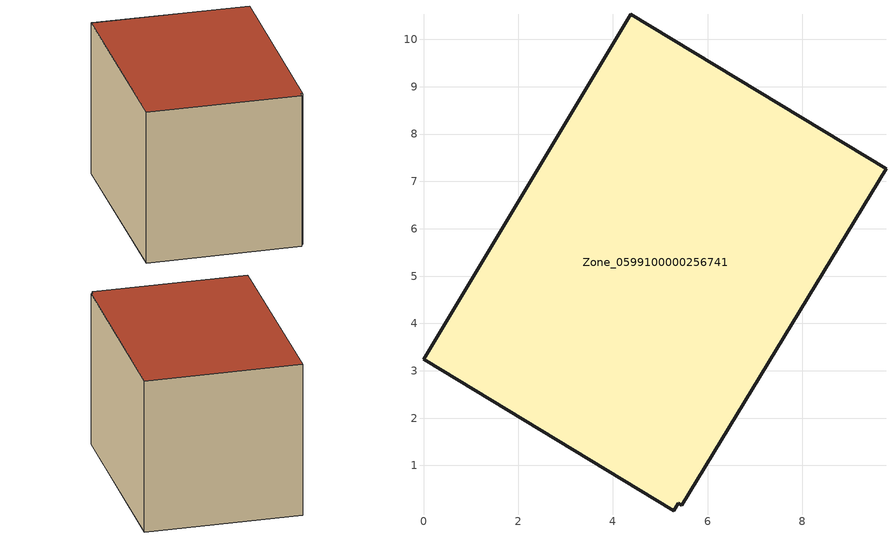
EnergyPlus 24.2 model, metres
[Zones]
Zone_0599100000256741
 floor ground (C_G): 5.38,0.2 5.29,0.04 0,3.24 4.38,10.53 9.77,7.27 5.46,0.16 z0
 wall outside (C_F): 9.77,7.27 4.38,10.53 0,3.24 5.29,0.04 5.38,0.2 5.46,0.16 9.77,7.27 z0:6.38
 roof outside (C_R): 5.29,0.04 5.38,0.2 5.46,0.16 9.77,7.27 4.38,10.53 0,3.24 z6.38
[BUILDING]
Pand.0599100000256741: North Axis=0; Terrain=City; Loads Convergence Tolerance Value=0.04; Temperature Convergence Tolerance Value=0.4; Solar Distribution=FullExterior; Maximum Number of Warmup Days=25; Minimum Number of Warmup Days=1
[Site:Location]
Rotterdam.The.Hague.AP_ZH_NLD Design_Conditions: Latitude=51.96; Longitude=4.45; Time Zone=1; Elevation=-4.5
[SITE:GROUNDTEMPERATURE:BUILDINGSURFACE]
18, 18, 18, 18, 18, 18, 18, 18, 18, 18, 18, 18
[MATERIAL] Thermal Absorptance=0.9; Solar Absorptance=0.7; Visible Absorptance=0.7
Name | Roughness | Thickness | Conductivity | Density | Specific Heat
G.TC.1946-1964 | MediumSmooth | 0.15 | 1 | 540 | 1210
F.TC.1946-1964 | Rough | 0.3 | 0.857143 | 1920 | 840
R.TC.1946-1964 | MediumRough | 0.2 | 0.235294 | 1500 | 1000
[CONSTRUCTION]
C_G: G.TC.1946-1964
C_F: F.TC.1946-1964
C_R: R.TC.1946-1964
[ZONE]
Zone_0599100000256741: Type=1; Multiplier=1; Ceiling Height=Autocalculate; Volume=Autocalculate; Floor Area=autocalculate; Part of Total Floor Area=Yes
[ZONEINFILTRATION:DESIGNFLOWRATE]
Infil_Zone_0599100000256741: Zone or ZoneList or Space or SpaceList=Zone_0599100000256741; Schedule=AlwaysOn; Design Flow Rate Calculation Method=Flow/Area; Flow Rate per Floor Area=0.003; Constant Term Coefficient=1; Temperature Term Coefficient=0; Velocity Term Coefficient=0; Velocity Squared Term Coefficient=0
[HVACTEMPLATE:ZONE:IDEALLOADSAIRSYSTEM]
Zone_0599100000256741: Maximum Heating Supply Air Temperature=50; Minimum Cooling Supply Air Temperature=13; Maximum Heating Supply Air Humidity Ratio=0.0156; Minimum Cooling Supply Air Humidity Ratio=0.0077; Heating Limit=NoLimit; Cooling Limit=NoLimit; Dehumidification Control Type=ConstantSensibleHeatRatio; Cooling Sensible Heat Ratio=0.7; Dehumidification Setpoint=60; Humidification Control Type=None; Humidification Setpoint=30; Outdoor Air Method=None; Outdoor Air Flow Rate per Person=0.00944; Outdoor Air Flow Rate per Zone Floor Area=0; Outdoor Air Flow Rate per Zone=0; Demand Controlled Ventilation Type=None; Outdoor Air Economizer Type=NoEconomizer; Heat Recovery Type=None; Sensible Heat Recovery Effectiveness=0.7; Latent Heat Recovery Effectiveness=0.65
[ZONECONTROL:THERMOSTAT]
ThermostatControl_Zone_0599100000256741: Zone or ZoneList=Zone_0599100000256741; Control Type Schedule=DualSetpointControlType; Control 1=Thermostat_Zone_0599100000256741; Temperature Difference Between Cutout And Setpoint=0
[THERMOSTATSETPOINT:DUALSETPOINT]
Thermostat_Zone_0599100000256741: Heating Setpoint Temperature Schedule=HeatingSetpoint_Zone_0599100000256741; Cooling Setpoint Temperature Schedule=CoolingSetpoint_Zone_0599100000256741
[SCHEDULE:COMPACT]
HeatingSetpoint_Zone_0599100000256741: Through: 12/31, For: AllDays, Until: 24:00, 21
CoolingSetpoint_Zone_0599100000256741: Through: 12/31, For: AllDays, Until: 24:00, 24
DualSetpointControlType: Through: 12/31, For: AllDays, Until: 24:00, 4
AlwaysOn: Through: 12/31, For: AllDays, Until: 24:00, 1
